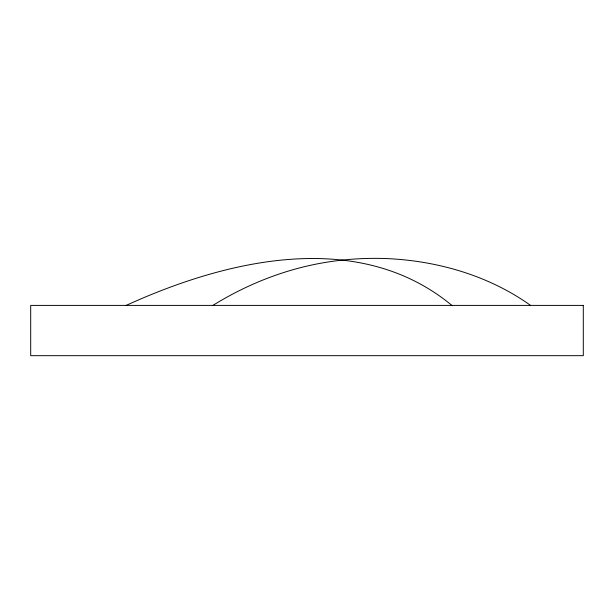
<?xml version="1.0" encoding="UTF-8"?>
<svg xmlns="http://www.w3.org/2000/svg" width="614" height="614" viewBox="0 0 614 614"><rect width="100%" height="100%" fill="white"/><g stroke="black" fill="none" stroke-linecap="round" stroke-linejoin="round"><path stroke-width="0.92" d="M212.851 305.427C247.242 284.121 285.533 268.978 325.52 262.401A303.347 303.339 10.5 0 1 386.774 258.586C437.644 260.835 488.759 275.586 530.473 305.327M125.763 305.595C226.129 259.737 358.591 227.809 452.257 305.718M583.3 305.396L30.7 305.396L30.7 355.675L583.3 355.675L583.3 305.396"/></g></svg>
